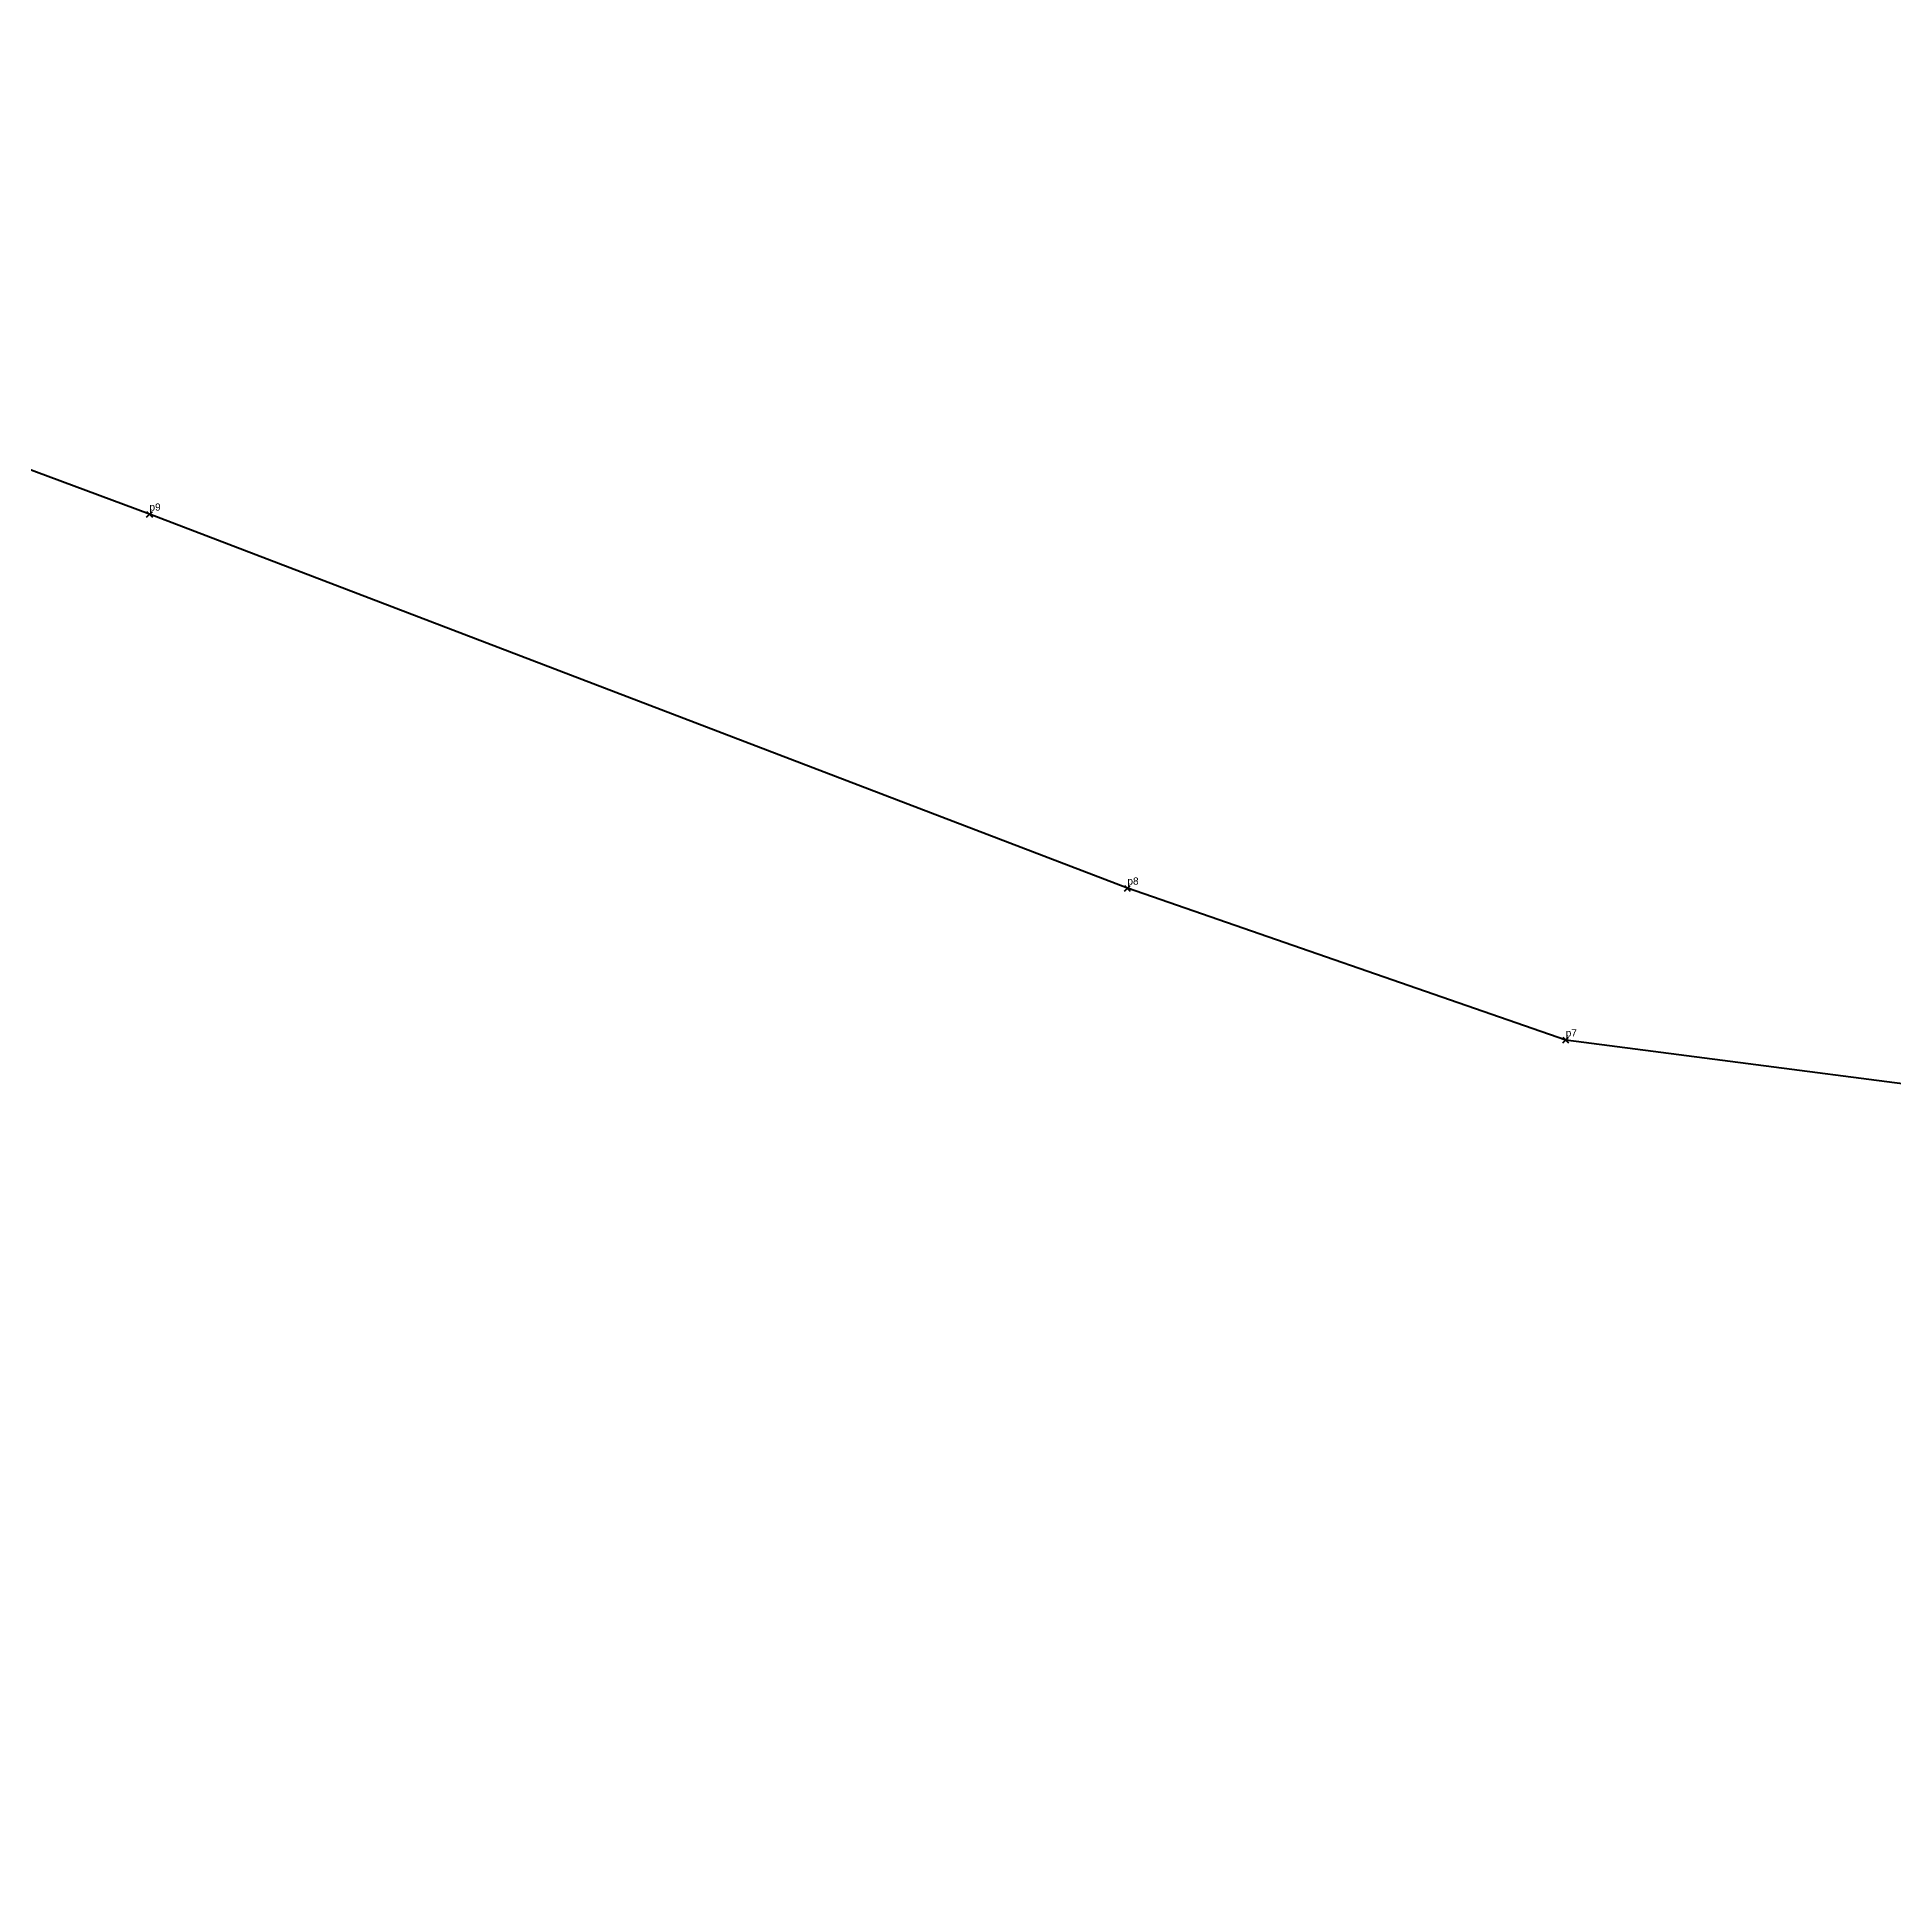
# Model space of a CAD drawing. Header units: millimetres. Extents: x 621039 to 621944, y 1339693 to 1340504.
# Drawn here: x 621378.6 to 621507.7, y 1340279.4 to 1340408.2 of the extents above; entities that cross this region are included whole.
import ezdxf

# ---------------------------------------------------------------- set-up
doc = ezdxf.new("R2010")
doc.units = ezdxf.units.MM
doc.header["$PDMODE"] = 3
doc.header["$PDSIZE"] = 0.2
doc.layers.get('0').update_dxf_attribs({"color": 1, "linetype": 'CONTINUOUS', "lineweight": 100})
for name, color, linetype, lineweight in [('Line', 250, 'CONTINUOUS', 100), ('Point', 5, 'CONTINUOUS', 100), ('Point_Name', 1, 'CONTINUOUS', 100)]:
    doc.layers.add(name, color=color, linetype=linetype, lineweight=lineweight)
doc.styles.get("Standard").update_dxf_attribs({"font": 'arial.ttf', "width": 0.65})

msp = doc.modelspace()

# ---------------------------------------------------------------- linework, layer by layer
at = {"color": 0}
msp.add_lwpolyline([(621748.36, 1340283.52), (621746.83, 1340287.26), (621744.48, 1340290.1), (621737.91, 1340292.31), (621733.62, 1340293.69), (621595.05, 1340324.21), (621484.8, 1340338.52), (621454.35, 1340349.07), (621386.41, 1340375.06), (621297.24, 1340408.21)], dxfattribs=at)
at = {"layer": 'Line'}
msp.add_polyline3d([(621746.58, 1340279.4, 0), (621748.36, 1340283.52, 0), (621746.83, 1340287.26, 0), (621744.48, 1340290.1, 0), (621737.91, 1340292.31, 0), (621733.62, 1340293.69, 0), (621595.05, 1340324.21, 0), (621484.8, 1340338.52, 0), (621454.35, 1340349.07, 0), (621386.41, 1340375.06, 0), (621297.24, 1340408.21, 0)], dxfattribs=at)
at = {"layer": 'Point'}
for p in [(621386.41, 1340375.06, 34.74), (621454.35, 1340349.07, 34.9), (621484.8, 1340338.52, 34.74)]:
    msp.add_point(p, dxfattribs=at)

# ---------------------------------------------------------------- texts
at = {"layer": 'Point_Name'}
for s, p in [('p9', (621386.41, 1340375.31)), ('p8', (621454.35, 1340349.32)), ('p7', (621484.8, 1340338.77))]:
    msp.add_text(s, height=0.5, dxfattribs=at).set_placement(p)

doc.saveas('drawing.dxf')
